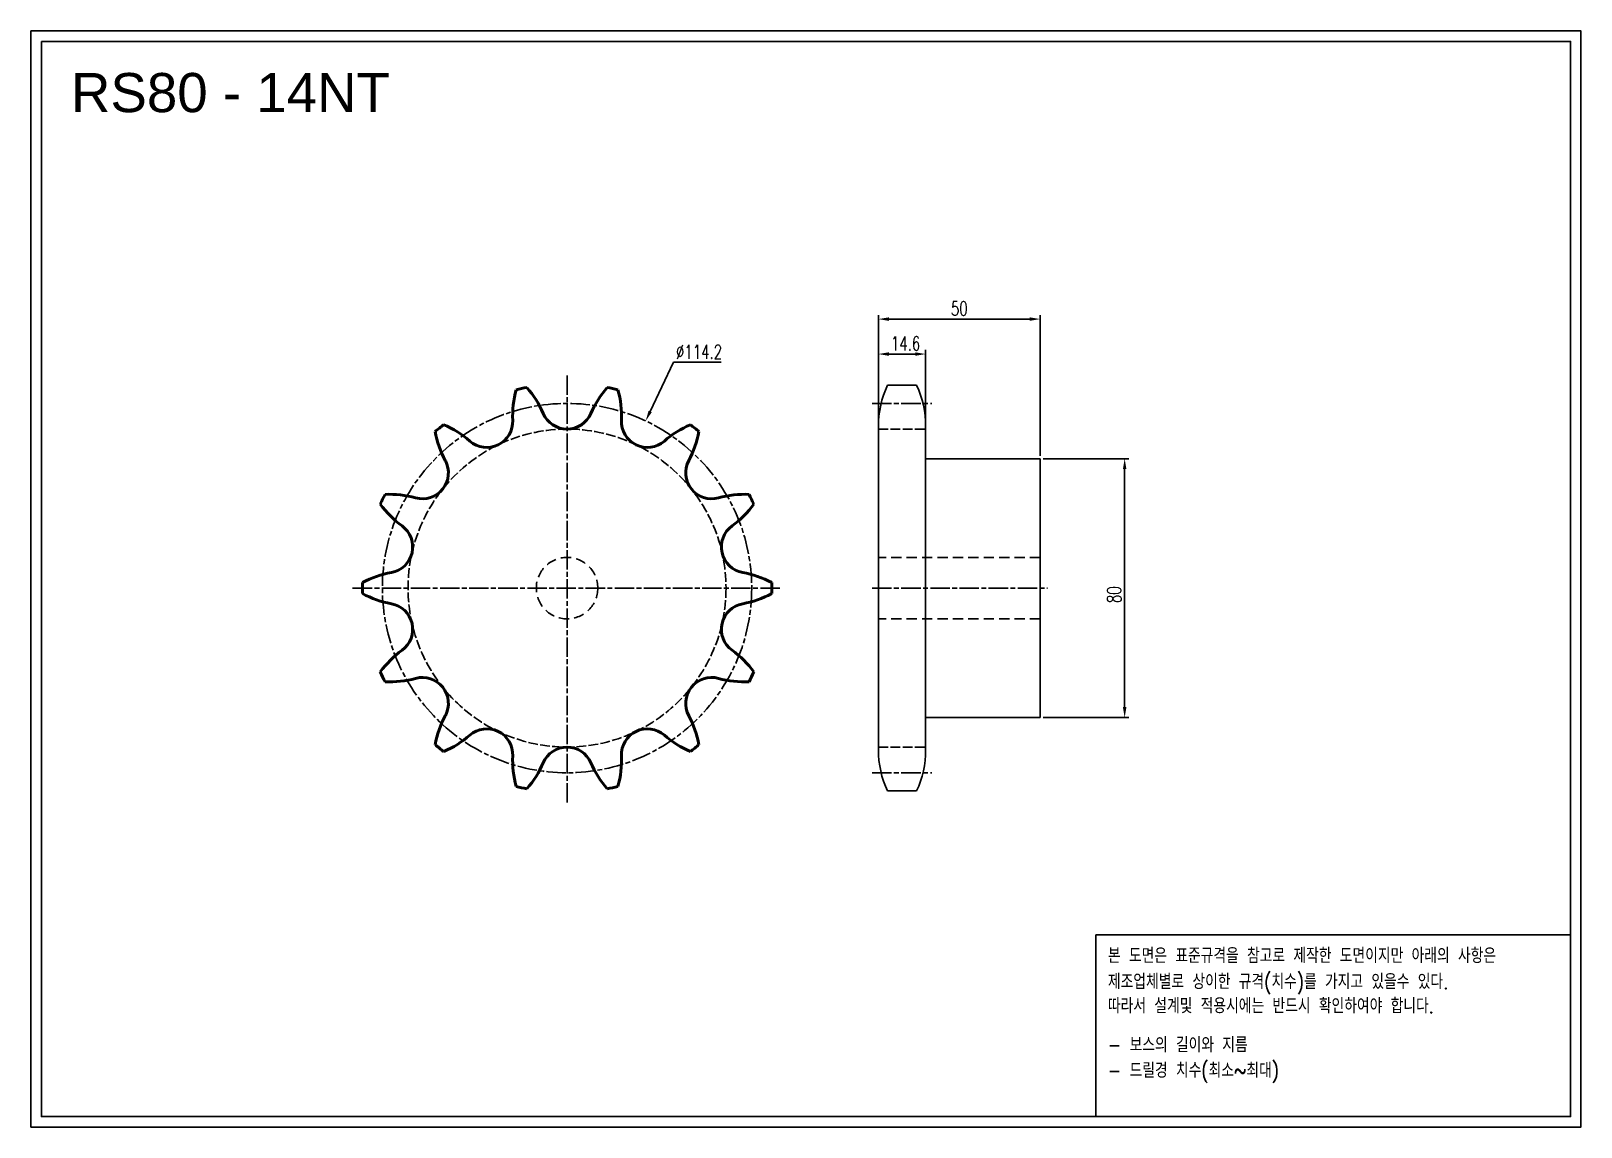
# Model space of a CAD drawing. Header units: millimetres. Extents: x -66643 to -66164, y 15712 to 16051.
import ezdxf

# ---------------------------------------------------------------- set-up
doc = ezdxf.new("R2010")
doc.units = ezdxf.units.MM
for name, pattern in [('AM_ISO02W050', [7.5, 6, -1.5]), ('AM_ISO02W050x2', [3.75, 3, -0.75]), ('AM_ISO08W050', [18, 12, -1.5, 3, -1.5]), ('AM_ISO08W050x2', [9, 6, -0.75, 1.5, -0.75]), ('HIDDEN', [9.525, 6.35, -3.175])]:
    doc.linetypes.add(name, pattern=pattern)
for name, color, linetype, lineweight in [('AM_0N', 7, 'Continuous', 50), ('AM_3N', 6, 'AM_ISO02W050', 25), ('AM_7', 4, 'AM_ISO08W050', 25), ('AM_7N', 4, 'AM_ISO08W050', 25)]:
    doc.layers.add(name, color=color, linetype=linetype, lineweight=lineweight)
doc.layers.add('HL', color=2, linetype='HIDDEN')
doc.layers.add('S-DIM', color=7, linetype='Continuous')
doc.styles.add('HAN', font='ROMANS.shx', dxfattribs={"width": 0.7, "bigfont": 'whgtxt.shx'})
doc.styles.add('HSG', font='SIMPLEX.shx', dxfattribs={"width": 0.7, "bigfont": 'HSG.shx'})
doc.styles.get("Standard").update_dxf_attribs({"font": 'arial.ttf'})
doc.dimstyles.new('APP8', dxfattribs={"dimscale": 1.8, "dimtxt": 2.4, "dimasz": 1.8, "dimexe": 0.7, "dimexo": 0.5, "dimgap": 0.6, "dimtad": 1, "dimtoh": 1, "dimdec": 1, "dimrnd": 0.01, "dimzin": 9, "dimdsep": 46, "dimtxsty": 'HSG', "dimcen": 0, "dimclrd": 1, "dimclre": 1, "dimclrt": 256, "dimazin": 2, "dimtp": 1, "dimtm": 1, "dimtfac": 0.5, "dimtdec": 1, "dimtofl": 0, "dimtmove": 0, "dimatfit": 3, "dimfxl": 0, "dimtvp": 1, "dimtolj": 2, "dimlwd": -1, "dimlwe": -1, "dimarcsym": 0})

# ---------------------------------------------------------------- blocks, each defined once
blk = doc.blocks.new('*D1')
at = {"layer": 'Defpoints', "color": 0, "transparency": 16777216}
for p in [(-66330.91, 15918.59), (-66330.91, 15838.59), (-66304.81, 15838.59)]:
    blk.add_point(p, dxfattribs=at)
at = {"layer": 'S-DIM', "color": 1, "transparency": 16777216}
for p, q in [((-66330.01, 15918.59), (-66303.55, 15918.59)), ((-66304.81, 15915.35), (-66304.81, 15841.83)), ((-66330.01, 15838.59), (-66303.55, 15838.59))]:
    blk.add_line(p, q, dxfattribs=at)
for points in [[(-66305.35, 15915.35), (-66304.27, 15915.35), (-66304.81, 15918.59)], [(-66305.35, 15841.83), (-66304.27, 15841.83), (-66304.81, 15838.59)]]:
    blk.add_solid(points, dxfattribs=at)
at = {"layer": 'S-DIM', "transparency": 16777216, "insert": (-66308.05, 15876.55), "char_height": 4.32, "attachment_point": 5, "rotation": 90, "style": 'HSG'}
blk.add_mtext('\\A2;80', dxfattribs=at)
blk = doc.blocks.new('*D2')
at = {"layer": 'Defpoints', "color": 0, "transparency": 16777216}
for p in [(-66366.31, 15950.92), (-66380.91, 15927.72), (-66366.31, 15927.72)]:
    blk.add_point(p, dxfattribs=at)
at = {"layer": 'S-DIM', "color": 1, "transparency": 16777216}
for p, q in [((-66380.91, 15928.62), (-66380.91, 15952.18)), ((-66377.67, 15950.92), (-66369.55, 15950.92)), ((-66366.31, 15928.62), (-66366.31, 15952.18))]:
    blk.add_line(p, q, dxfattribs=at)
for points in [[(-66377.67, 15951.46), (-66377.67, 15950.38), (-66380.91, 15950.92)], [(-66369.55, 15951.46), (-66369.55, 15950.38), (-66366.31, 15950.92)]]:
    blk.add_solid(points, dxfattribs=at)
at = {"layer": 'S-DIM', "transparency": 16777216, "insert": (-66372.52, 15954.16), "char_height": 4.32, "attachment_point": 5, "style": 'HSG'}
blk.add_mtext('\\A2;14.6', dxfattribs=at)
blk = doc.blocks.new('*D3')
at = {"layer": 'Defpoints', "color": 0, "transparency": 16777216}
for p in [(-66330.91, 15961.72), (-66380.91, 15927.72), (-66330.91, 15918.59)]:
    blk.add_point(p, dxfattribs=at)
at = {"layer": 'S-DIM', "color": 1, "transparency": 16777216}
for p, q in [((-66380.91, 15928.62), (-66380.91, 15962.98)), ((-66377.67, 15961.72), (-66334.15, 15961.72)), ((-66330.91, 15919.49), (-66330.91, 15962.98))]:
    blk.add_line(p, q, dxfattribs=at)
for points in [[(-66377.67, 15962.26), (-66377.67, 15961.18), (-66380.91, 15961.72)], [(-66334.15, 15962.26), (-66334.15, 15961.18), (-66330.91, 15961.72)]]:
    blk.add_solid(points, dxfattribs=at)
at = {"layer": 'S-DIM', "transparency": 16777216, "insert": (-66355.91, 15964.96), "char_height": 4.32, "attachment_point": 5, "style": 'HSG'}
blk.add_mtext('\\A2;50', dxfattribs=at)
blk = doc.blocks.new('*D4')
at = {"layer": 'Defpoints', "color": 0, "transparency": 16777216}
for p in [(-66452.83, 15930.23), (-66501.43, 15826.95)]:
    blk.add_point(p, dxfattribs=at)
at = {"layer": 'S-DIM', "color": 1, "transparency": 16777216}
for p, q in [((-66444.27, 15948.41), (-66451.45, 15933.16)), ((-66429.51, 15948.41), (-66444.27, 15948.41))]:
    blk.add_line(p, q, dxfattribs=at)
blk.add_solid([(-66451.94, 15933.39), (-66450.96, 15932.93), (-66452.83, 15930.23)], dxfattribs=at)
at = {"layer": 'S-DIM', "transparency": 16777216, "insert": (-66436.35, 15951.65), "char_height": 4.32, "attachment_point": 5, "style": 'HSG'}
blk.add_mtext('\\A2;∅114.2', dxfattribs=at)
blk = doc.blocks.new('notice1')
at = {"color": 4}
blk.add_lwpolyline([(-22142.12, 1735.9), (-22053.8, 1735.9), (-22053.8, 1702.07), (-22142.12, 1702.07)], close=True, dxfattribs=at)
at = {"color": 4, "style": 'HAN', "width": 0.8}
for s, p in [('본 도면은 표준규격을 참고로 제작한 도면이지만 아래의 사항은', (-22139.9, 1730.62)), ('제조업체별로 상이한 규격(치수)를 가지고 있을수 있다.', (-22139.9, 1725.78)), ('따라서 설계및 적용시에는 반드시 확인하여야 합니다.', (-22139.9, 1721.28)), ('- 보스의 길이와 지름', (-22139.9, 1714.03)), ('- 드릴경 치수(최소~최대)', (-22139.9, 1709.27))]:
    blk.add_text(s, height=2.7949, dxfattribs=at).set_placement(p)

msp = doc.modelspace()

# ---------------------------------------------------------------- linework, layer by layer
for p, q in [((-66378.11, 15941.27), (-66369.11, 15941.27)), ((-66380.91, 15928.57), (-66380.91, 15828.61)), ((-66366.31, 15928.57), (-66366.31, 15828.61)), ((-66366.31, 15918.59), (-66330.91, 15918.59)), ((-66330.91, 15918.59), (-66330.91, 15838.59)), ((-66330.91, 15838.59), (-66366.31, 15838.59)), ((-66378.11, 15815.91), (-66369.11, 15815.91))]:
    msp.add_line(p, q)
for points in [[(-66642.79, 16050.75), (-66163.79, 16050.75), (-66163.79, 15712.06), (-66642.79, 15712.06)], [(-66639.56, 16047.52), (-66167.01, 16047.52), (-66167.01, 15715.29), (-66639.56, 15715.29)]]:
    msp.add_lwpolyline(points, close=True)
for centre, start, end in [((-66350.71, 15928.57), 155.132, 180), ((-66396.51, 15928.57), 0, 24.868), ((-66350.71, 15828.61), 180, 204.868), ((-66396.51, 15828.61), 335.132, 0)]:
    msp.add_arc(centre, 30.2, start, end)
at = {"layer": 'AM_0N'}
for centre, radius, start, end in [((-66463.45, 15931.76), 30.49, 164.5815, 182.5), ((-66477.13, 15878.59), 63.26, 101.3285, 104.3858), ((-66512.52, 15920.56), 30.49, 23.2143, 41.1328), ((-66441.74, 15920.56), 30.49, 138.8672, 156.7857), ((-66477.13, 15878.59), 63.26, 75.6142, 78.6715), ((-66490.8, 15931.76), 30.49, 357.5, 15.4185), ((-66477.13, 15935.74), 8.02, 203.2143, 336.7857), ((-66477.13, 15878.59), 63.26, 127.0428, 130.1001), ((-66487.88, 15932.43), 30.49, 190.2958, 208.2143), ((-66527.22, 15901.05), 30.49, 48.9286, 66.8471), ((-66501.92, 15930.08), 8.02, 228.9286, 2.5), ((-66452.33, 15930.08), 8.02, 177.5, 311.0714), ((-66427.03, 15901.05), 30.49, 113.1529, 131.0714), ((-66466.38, 15932.43), 30.49, 331.7857, 349.7042), ((-66477.13, 15878.59), 63.26, 49.8999, 52.9572), ((-66521.81, 15914.22), 8.02, 254.6429, 28.2143), ((-66432.44, 15914.22), 8.02, 151.7857, 285.3571), ((-66477.13, 15878.59), 63.26, 152.757, 155.8144), ((-66510.17, 15922.43), 30.49, 216.0101, 233.9286), ((-66532.01, 15877.09), 30.49, 74.6429, 92.5614), ((-66422.24, 15877.09), 30.49, 87.4386, 105.3571), ((-66444.08, 15922.43), 30.49, 306.0714, 323.9899), ((-66477.13, 15878.59), 63.26, 24.1856, 27.243), ((-66532.85, 15891.31), 8.02, 280.3571, 53.9286), ((-66421.41, 15891.31), 8.02, 126.0714, 259.6429), ((-66477.13, 15878.59), 63.26, 178.4713, 181.5287), ((-66525.92, 15853.43), 30.49, 100.3571, 118.2757), ((-66428.33, 15853.43), 30.49, 61.7243, 79.6429), ((-66477.13, 15878.59), 63.26, 358.4713, 1.5287), ((-66525.92, 15903.75), 30.49, 241.7243, 259.6429), ((-66428.33, 15903.75), 30.49, 280.3571, 298.2757), ((-66532.85, 15865.87), 8.02, 306.0714, 79.6429), ((-66421.41, 15865.87), 8.02, 100.3571, 233.9286), ((-66510.17, 15834.75), 30.49, 126.0714, 143.9899), ((-66444.08, 15834.75), 30.49, 36.0101, 53.9286), ((-66477.13, 15878.59), 63.26, 204.1856, 207.243), ((-66532.01, 15880.09), 30.49, 267.4386, 285.3571), ((-66521.81, 15842.96), 8.02, 331.7857, 105.3571), ((-66432.44, 15842.96), 8.02, 74.6429, 208.2143), ((-66422.24, 15880.09), 30.49, 254.6429, 272.5614), ((-66477.13, 15878.59), 63.26, 332.757, 335.8144), ((-66487.88, 15824.75), 30.49, 151.7857, 169.7042), ((-66466.38, 15824.75), 30.49, 10.2958, 28.2143), ((-66527.22, 15856.13), 30.49, 293.1529, 311.0714), ((-66501.92, 15827.1), 8.02, 357.5, 131.0714), ((-66452.33, 15827.1), 8.02, 48.9286, 182.5), ((-66427.03, 15856.13), 30.49, 228.9286, 246.8471), ((-66477.13, 15878.59), 63.26, 229.8999, 232.9572), ((-66463.45, 15825.42), 30.49, 177.5, 195.4185), ((-66477.13, 15821.44), 8.02, 23.2143, 156.7857), ((-66490.8, 15825.42), 30.49, 344.5815, 2.5), ((-66477.13, 15878.59), 63.26, 307.0428, 310.1001), ((-66512.52, 15836.62), 30.49, 318.8672, 336.7857), ((-66441.74, 15836.62), 30.49, 203.2143, 221.1328), ((-66477.13, 15878.59), 63.26, 255.6142, 258.6715), ((-66477.13, 15878.59), 63.26, 281.3285, 284.3858)]:
    msp.add_arc(centre, radius, start, end, dxfattribs=at)
at = {"layer": 'AM_3N', "linetype": 'AM_ISO02W050x2'}
for p, q in [((-66380.91, 15927.72), (-66366.31, 15927.72)), ((-66380.91, 15829.46), (-66366.31, 15829.46))]:
    msp.add_line(p, q, dxfattribs=at)
msp.add_circle((-66477.13, 15878.59), 49.13, dxfattribs=at)
at = {"layer": 'AM_7', "linetype": 'AM_ISO08W050x2'}
for p, q in [((-66382.85, 15935.66), (-66364.36, 15935.66)), ((-66382.85, 15878.59), (-66364.36, 15878.59)), ((-66382.85, 15878.59), (-66328.69, 15878.59)), ((-66382.85, 15821.52), (-66364.36, 15821.52))]:
    msp.add_line(p, q, dxfattribs=at)
msp.add_circle((-66477.13, 15878.59), 57.07, dxfattribs=at)
at = {"layer": 'AM_7N', "linetype": 'AM_ISO08W050x2'}
for p, q in [((-66477.13, 15812.33), (-66477.13, 15944.85)), ((-66543.39, 15878.59), (-66410.86, 15878.59))]:
    msp.add_line(p, q, dxfattribs=at)
at = {"layer": 'HL', "linetype": 'HIDDEN', "ltscale": 0.5}
for p, q in [((-66330.91, 15888.09), (-66380.91, 15888.09)), ((-66330.91, 15869.09), (-66380.91, 15869.09))]:
    msp.add_line(p, q, dxfattribs=at)
msp.add_circle((-66477.13, 15878.59), 9.5, dxfattribs=at)

# ---------------------------------------------------------------- block references
at = {"xscale": 1.66053888, "yscale": 1.66053888, "zscale": 1.66053888}
msp.add_blockref('notice1', (-29545.82, 12888.94), dxfattribs=at)

# ---------------------------------------------------------------- texts
msp.add_text('RS80 - 14NT', height=12.096).set_placement((-66630.45, 16025.67))

# ---------------------------------------------------------------- dimensions: what is measured, and where the dimension line sits
at = {"layer": 'S-DIM'}
dim = msp.add_linear_dim(base=(-66330.91, 15961.72), p1=(-66380.91, 15927.72), p2=(-66330.91, 15918.59), dimstyle='APP8', dxfattribs=at)
dim.commit()
dim.dimension.update_dxf_attribs({"geometry": '*D3', "text_midpoint": (-66355.91, 15964.96)})
dim = msp.add_linear_dim(base=(-66366.31, 15950.92), p1=(-66380.91, 15927.72), p2=(-66366.31, 15927.72), dimstyle='APP8', dxfattribs=at)
dim.commit()
dim.dimension.update_dxf_attribs({"geometry": '*D2', "text_midpoint": (-66372.52, 15950.92), "dimtype": 128})
dim = msp.add_diameter_dim_2p(p1=(-66501.43, 15826.95), p2=(-66452.83, 15930.23), dimstyle='APP8', dxfattribs=at)
dim.commit()
dim.dimension.update_dxf_attribs({"geometry": '*D4', "text_midpoint": (-66436.35, 15948.41), "dimtype": 131})
dim = msp.add_linear_dim(base=(-66304.81, 15838.59), p1=(-66330.91, 15918.59), p2=(-66330.91, 15838.59), angle=90, dimstyle='APP8', dxfattribs=at)
dim.commit()
dim.dimension.update_dxf_attribs({"geometry": '*D1', "text_midpoint": (-66304.81, 15876.55), "dimtype": 128})

doc.saveas('drawing.dxf')
